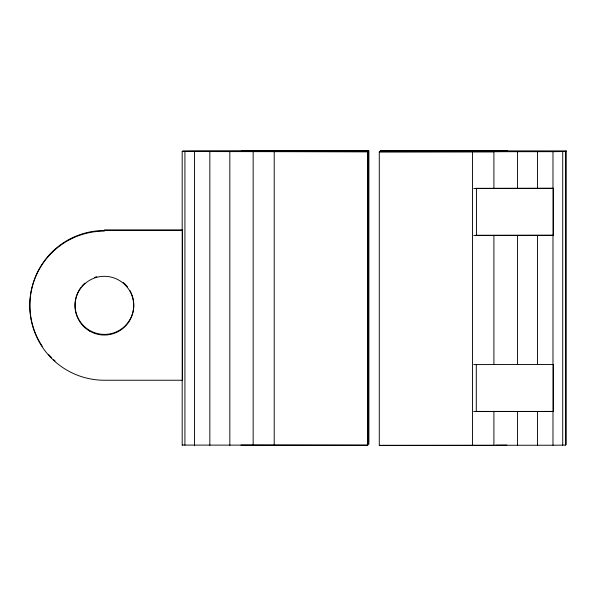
<?xml version="1.0" encoding="UTF-8"?>
<svg xmlns="http://www.w3.org/2000/svg" width="596" height="596" viewBox="0 0 596 596"><rect width="100%" height="100%" fill="white"/><g stroke="black" fill="none" stroke-linecap="round" stroke-linejoin="round"><path stroke-width="0.89" d="M368.537 150.81L246.602 150.863L241.507 150.922L240.918 151.518L367.717 151.63L367.717 445.197L182.19 445.085L182.19 151.526L182.808 150.907L195.406 150.773L368.723 150.624L368.723 444.191L368.723 150.624M367.538 445.376L367.717 151.63M473.678 364.596L553.416 364.447L553.416 411.419L493.905 411.56L493.905 445.368L379.28 445.376L379.28 151.816L552.984 151.667L565.582 151.526L566.2 150.915L380.285 150.81L507.479 150.922L506.883 151.518L495.798 151.6M182.19 445.085L182.808 444.474M379.28 445.376L552.984 445.227L565.582 445.093L566.2 444.474L566.2 150.915M506.883 445.078L495.798 445.16M473.753 235.427L553.468 235.286L553.468 188.314L473.753 188.463M182.19 151.526L367.538 151.816M379.28 151.816L493.905 151.801L493.905 188.455M475.832 188.314L553.468 188.314M182.503 229.892L104.412 229.892L104.367 231.106A74.567 74.567 0 0 0 29.8 305.673A74.567 74.567 0 0 0 104.367 380.241L182.451 380.241L182.451 230.525L104.367 230.525A74.567 74.567 0 0 0 32.385 324.343M475.832 235.286L553.468 235.286M475.832 411.419L553.416 411.419M473.678 411.568L493.905 411.56M367.717 445.197L240.918 445.078M552.984 151.667L552.984 445.227M565.582 151.526L565.582 445.093M562.728 151.593L562.728 445.152M537.54 151.727L537.54 188.373M537.54 235.345L537.54 364.514M537.54 411.486L537.54 445.287M517.447 151.771L517.447 188.425M517.447 235.39L517.447 364.558M517.447 411.531L517.447 445.339M493.905 235.42L493.905 364.588M476.435 188.463L476.435 235.427M476.293 364.596L476.293 411.568M472.546 151.816L472.546 445.376M274.212 151.816L274.212 445.376M253.151 151.801L253.151 445.368M229.833 151.771L229.833 445.339M209.837 151.727L209.837 445.287M194.512 151.667L194.512 445.227M184.916 151.593L184.916 445.152M129.839 290.364A29.353 29.353 0 0 1 122.396 328.247A29.353 29.353 0 0 1 83.857 326.005A29.353 29.353 0 0 1 80.862 287.518M81.928 286.169A29.353 29.353 0 0 1 84.893 283.122M94.377 277.453A29.353 29.353 0 0 1 96.813 276.686M123.29 282.564A29.353 29.353 0 0 1 127.44 286.832M55.056 360.938A74.567 74.567 0 0 1 53.677 359.693M51.688 357.771A74.567 74.567 0 0 1 48.522 354.397M42.271 346.261A74.567 74.567 0 0 1 39.835 342.327M39.381 341.523A74.567 74.567 0 0 1 32.631 325.23M89.691 331.1A29.353 29.353 0 0 0 133.72 305.673A29.353 29.353 0 0 0 89.691 280.254A29.353 29.353 0 0 0 89.691 331.1"/></g></svg>
